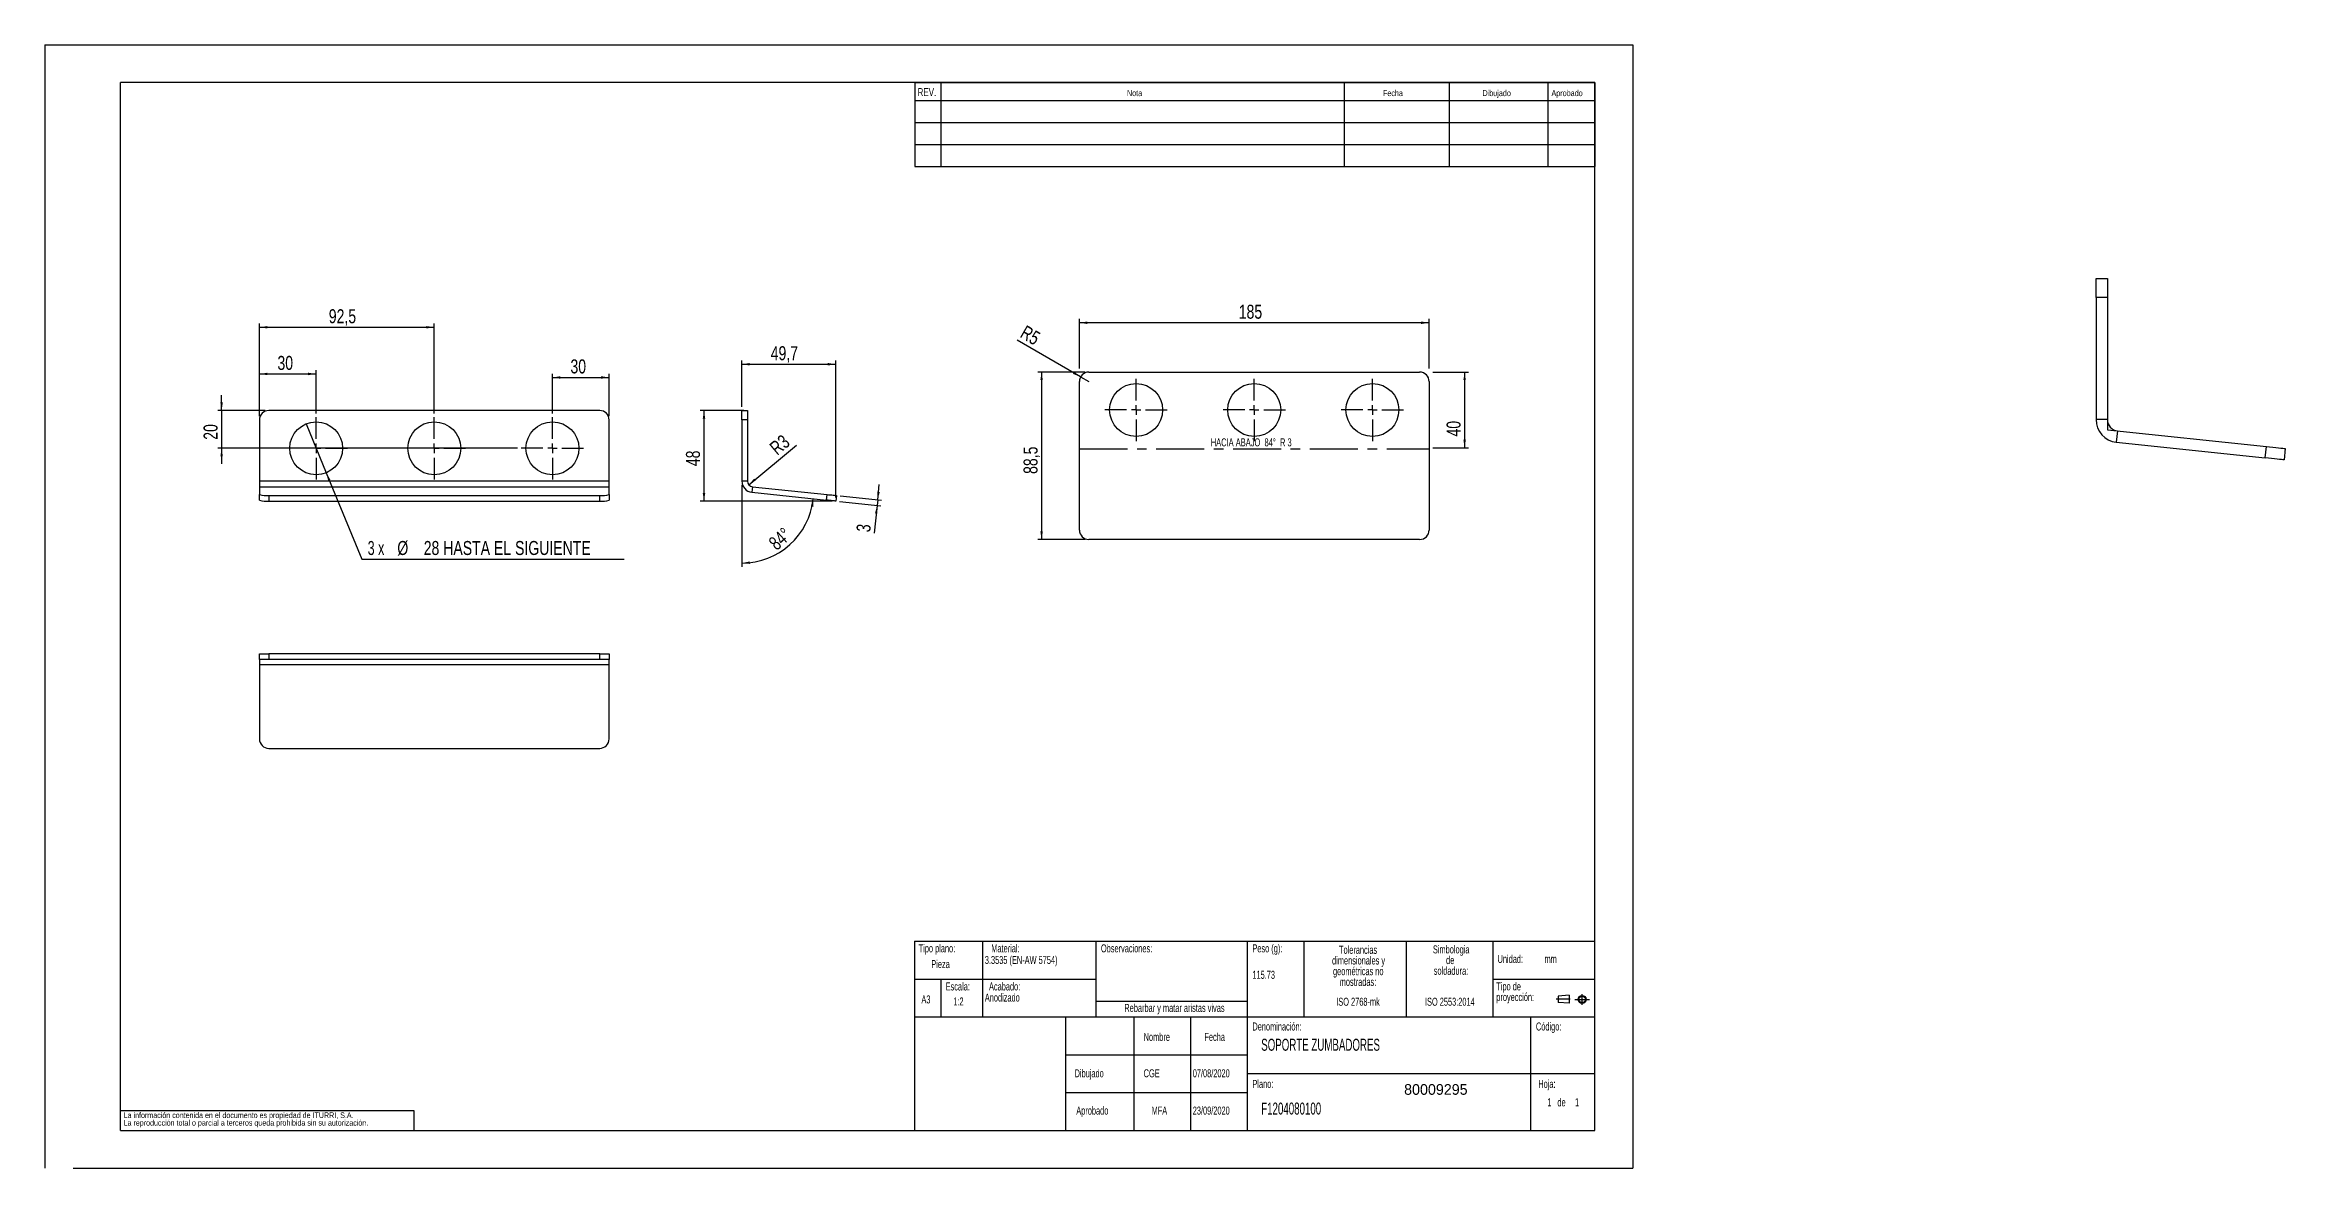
# Model space of a CAD drawing. Extents: x 0 to 1583, y 0 to 297.
# Drawn here: x 0 to 593, y 0 to 297 of the extents above; entities that cross this region are included whole.
import ezdxf

# ---------------------------------------------------------------- set-up
doc = ezdxf.new("R2010")
doc.units = 0
doc.linetypes.add('CENTERX2', pattern=[20.32, 12.7, -2.54, 2.54, -2.54])
doc.layers.get('0').update_dxf_attribs({"linetype": 'CONTINUOUS'})
doc.layers.add('FORMATO', color=7, linetype='CONTINUOUS')
doc.layers.add('SLD-0', color=179, linetype='CONTINUOUS')
doc.styles.add('SLDTEXTSTYLE0', font='TXT', dxfattribs={"width": 0.605})
doc.styles.add('SLDTEXTSTYLE1', font='TXT', dxfattribs={"width": 0.75})
doc.styles.add('SLDTEXTSTYLE2', font='TXT', dxfattribs={"width": 0.678571})
doc.styles.add('SLDTEXTSTYLE3', font='TXT', dxfattribs={"width": 0.666667})
doc.dimstyles.new('SLDDIMSTYLE0', dxfattribs={"dimtxt": 3.704167, "dimasz": 2.116667, "dimexe": 0, "dimexo": 0.0625, "dimgap": 0.926042, "dimtad": 1, "dimdec": 1, "dimlfac": 2, "dimrnd": 1e-09, "dimzin": 12, "dimdsep": 46, "dimtxsty": 'SLDTEXTSTYLE1', "dimsah": 1, "dimcen": 0.09, "dimadec": 0, "dimazin": 0, "dimtfac": 1, "dimtdec": 1, "dimtofl": 0, "dimtmove": 0, "dimatfit": 3, "dimfxl": 0, "dimtolj": 1, "dimtzin": 12, "dimarcsym": 0})
doc.dimstyles.new('SLDDIMSTYLE1', dxfattribs={"dimtxt": 3.704167, "dimasz": 2.116667, "dimexe": 0, "dimexo": 0.0625, "dimgap": 0.926042, "dimtad": 1, "dimdec": 1, "dimlfac": 2, "dimrnd": 1e-09, "dimzin": 12, "dimdsep": 46, "dimtxsty": 'SLDTEXTSTYLE1', "dimsah": 1, "dimcen": 0, "dimadec": 0, "dimazin": 0, "dimtfac": 1, "dimtdec": 1, "dimtofl": 0, "dimtmove": 0, "dimatfit": 3, "dimfxl": 0, "dimtolj": 1, "dimtzin": 12, "dimarcsym": 0})
doc.dimstyles.new('SLDDIMSTYLE2', dxfattribs={"dimtxt": 3.704167, "dimasz": 2.116667, "dimexe": 0, "dimexo": 0.0625, "dimgap": 0.926042, "dimtad": 1, "dimdec": 1, "dimlfac": 2, "dimrnd": 1e-09, "dimzin": 12, "dimdsep": 46, "dimtxsty": 'SLDTEXTSTYLE1', "dimsah": 1, "dimcen": 0.09, "dimadec": 0, "dimazin": 0, "dimtfac": 1, "dimtdec": 1, "dimtmove": 0, "dimatfit": 0, "dimfxl": 0, "dimtolj": 1, "dimtzin": 12, "dimarcsym": 0})
doc.dimstyles.new('SLDDIMSTYLE3', dxfattribs={"dimtxt": 3.704167, "dimasz": 2.116667, "dimexe": 0, "dimexo": 0.0625, "dimgap": 0.926042, "dimtad": 0, "dimtih": 1, "dimtoh": 1, "dimdec": 6, "dimlfac": 2, "dimrnd": 1e-09, "dimzin": 12, "dimdsep": 46, "dimtxsty": 'SLDTEXTSTYLE1', "dimblk1": 'NONE', "dimsah": 1, "dimcen": 0, "dimadec": 0, "dimazin": 0, "dimtfac": 1, "dimtdec": 1, "dimtmove": 0, "dimatfit": 3, "dimldrblk": 'NONE', "dimfxl": 0, "dimtolj": 1, "dimtzin": 12, "dimarcsym": 0})
doc.dimstyles.new('SLDDIMSTYLE4', dxfattribs={"dimtxt": 3.704167, "dimasz": 2.116667, "dimexe": 0, "dimexo": 0.0625, "dimgap": 0.926042, "dimtad": 1, "dimdec": 1, "dimlfac": 2, "dimrnd": 1e-09, "dimzin": 12, "dimdsep": 46, "dimtxsty": 'SLDTEXTSTYLE1', "dimsah": 1, "dimcen": 0, "dimadec": 0, "dimazin": 0, "dimtfac": 1, "dimtdec": 1, "dimtofl": 0, "dimtmove": 1, "dimatfit": 3, "dimfxl": 0, "dimtolj": 1, "dimtzin": 12, "dimarcsym": 0})
doc.dimstyles.new('SLDDIMSTYLE5', dxfattribs={"dimtxt": 3.704167, "dimasz": 2.116667, "dimexe": 0, "dimexo": 0.0625, "dimgap": 0.926042, "dimtad": 1, "dimdec": 4, "dimlfac": 2, "dimzin": 12, "dimdsep": 46, "dimtxsty": 'SLDTEXTSTYLE1', "dimsah": 1, "dimcen": 0.09, "dimadec": 0, "dimazin": 0, "dimtfac": 1, "dimtofl": 0, "dimtmove": 0, "dimatfit": 3, "dimfxl": 0, "dimtolj": 1, "dimtzin": 12, "dimarcsym": 0})
doc.dimstyles.new('SLDDIMSTYLE6', dxfattribs={"dimtxt": 3.704167, "dimasz": 2.116667, "dimexe": 0, "dimexo": 0.0625, "dimgap": 0.926042, "dimtad": 1, "dimdec": 0, "dimlfac": 2, "dimrnd": 1e-09, "dimzin": 12, "dimdsep": 46, "dimtxsty": 'SLDTEXTSTYLE1', "dimsah": 1, "dimcen": 0.09, "dimadec": 0, "dimazin": 0, "dimtfac": 1, "dimtdec": 0, "dimtofl": 0, "dimtmove": 0, "dimatfit": 3, "dimfxl": 0, "dimtolj": 1, "dimtzin": 12, "dimarcsym": 0})

# ---------------------------------------------------------------- blocks, each defined once
blk = doc.blocks.new('BLOQUE3')
at = {"color": 7, "linetype": 'CENTERX2'}
for p, q in [((397.92, 130.06), (394.8, 130.06)), ((398.88, 130.02), (402.16, 130.02)), ((400.52, 128.85), (400.52, 131.19))]:
    blk.add_line(p, q, dxfattribs=at)
at = {"color": 7, "linetype": 'Continuous'}
for p, q in [((397.68, 130.95), (395.23, 130.77)), ((395.23, 130.77), (395.23, 129.34)), ((397.68, 129.16), (395.23, 129.34)), ((397.68, 130.95), (397.68, 129.16))]:
    blk.add_line(p, q, dxfattribs=at)
for radius in [0.892, 0.713]:
    blk.add_circle((400.52, 130.02), radius, dxfattribs=at)
blk = doc.blocks.new('SW_NOTE_0')
at = {"layer": 'SLD-0', "color": 0, "attachment_point": 2, "style": 'SLDTEXTSTYLE0'}
for s, insert, char_height in [('dimensionales y', (7.54, -0.09), 2.1167), ('Tolerancias', (7.41, 2.73), 2.1167), ('geométricas no', (7.46, -2.92), 2.1167), ('mostradas:', (7.38, -5.74), 2.117)]:
    blk.add_mtext(s, dxfattribs=dict(at, insert=insert, char_height=char_height))
blk = doc.blocks.new('SW_NOTE_0_1')
at = {"layer": 'SLD-0', "color": 0, "attachment_point": 1, "style": 'SLDTEXTSTYLE0'}
for s, insert, char_height in [('Tipo de', (0, 2.73), 2.117), ('proyección:', (0, -0.09), 2.1167)]:
    blk.add_mtext(s, dxfattribs=dict(at, insert=insert, char_height=char_height))
blk = doc.blocks.new('SW_NOTE_0_2')
at = {"layer": 'SLD-0', "color": 0, "char_height": 2.117, "attachment_point": 2, "style": 'SLDTEXTSTYLE0'}
for s, insert in [('Simbologia', (7.11, 2.73)), ('de', (6.84, -0.09)), ('soldadura:', (7.06, -2.92))]:
    blk.add_mtext(s, dxfattribs=dict(at, insert=insert))
blk = doc.blocks.new('SW_NOTE_0_3')
at = {"layer": 'SLD-0', "color": 0, "char_height": 1.5, "attachment_point": 1, "style": 'SLDTEXTSTYLE1'}
for s, insert in [('La información contenida en el documento es propiedad de ITURRI, S.A.', (0, 1.93)), ('La reproducción total o parcial a terceros queda prohibida sin su autorización.', (0, -0.07))]:
    blk.add_mtext(s, dxfattribs=dict(at, insert=insert))
blk = doc.blocks.new('SW_NOTE_0_4')
at = {"layer": 'SLD-0', "color": 0, "attachment_point": 2, "style": 'SLDTEXTSTYLE0'}
for s, insert, char_height in [('dimensionales y', (7.54, -0.09), 2.1167), ('Tolerancias', (7.41, 2.73), 2.1167), ('geométricas no', (7.46, -2.92), 2.1167), ('mostradas:', (7.38, -5.74), 2.117)]:
    blk.add_mtext(s, dxfattribs=dict(at, insert=insert, char_height=char_height))
blk = doc.blocks.new('SW_NOTE_0_5')
at = {"layer": 'SLD-0', "color": 0, "attachment_point": 1, "style": 'SLDTEXTSTYLE0'}
for s, insert, char_height in [('Tipo de', (0, 2.73), 2.117), ('proyección:', (0, -0.09), 2.1167)]:
    blk.add_mtext(s, dxfattribs=dict(at, insert=insert, char_height=char_height))
blk = doc.blocks.new('SW_NOTE_0_6')
at = {"layer": 'SLD-0', "color": 0, "char_height": 2.117, "attachment_point": 2, "style": 'SLDTEXTSTYLE0'}
for s, insert in [('Simbologia', (7.11, 2.73)), ('de', (6.84, -0.09)), ('soldadura:', (7.06, -2.92))]:
    blk.add_mtext(s, dxfattribs=dict(at, insert=insert))
blk = doc.blocks.new('SW_NOTE_0_7')
at = {"layer": 'SLD-0', "color": 0, "char_height": 1.5, "attachment_point": 1, "style": 'SLDTEXTSTYLE1'}
for s, insert in [('La información contenida en el documento es propiedad de ITURRI, S.A.', (0, 1.93)), ('La reproducción total o parcial a terceros queda prohibida sin su autorización.', (0, -0.07))]:
    blk.add_mtext(s, dxfattribs=dict(at, insert=insert))
blk = doc.blocks.new('_D')
at = {"layer": 'FORMATO'}
for p, q in [((367.14, 210.46), (376.53, 210.46)), ((375.53, 210.46), (375.53, 190.46)), ((367.14, 190.46), (376.53, 190.46))]:
    blk.add_line(p, q, dxfattribs=at)
for points in [[(375.53, 210.46), (375.21, 208.35), (375.86, 208.35)], [(375.53, 190.46), (375.86, 192.58), (375.21, 192.58)]]:
    blk.add_solid(points, dxfattribs=at)
at = {"layer": 'FORMATO', "insert": (370.76, 193.44), "char_height": 3.704, "attachment_point": 1, "rotation": 90, "style": 'SLDTEXTSTYLE1'}
blk.add_mtext('40', dxfattribs=at)
blk = doc.blocks.new('_D_1')
at = {"layer": 'FORMATO'}
for p, q in [((273.64, 211.46), (273.64, 224.52)), ((366.14, 223.52), (273.64, 223.52)), ((366.14, 211.46), (366.14, 224.52))]:
    blk.add_line(p, q, dxfattribs=at)
for points in [[(273.64, 223.52), (275.76, 223.19), (275.76, 223.85)], [(366.14, 223.52), (364.03, 223.85), (364.03, 223.19)]]:
    blk.add_solid(points, dxfattribs=at)
at = {"layer": 'FORMATO', "insert": (315.79, 228.29), "char_height": 3.704, "attachment_point": 1, "style": 'SLDTEXTSTYLE1'}
blk.add_mtext('185', dxfattribs=at)
blk = doc.blocks.new('_D_2')
at = {"layer": 'FORMATO'}
for q in [(257.17, 218.92), (276.14, 207.96)]:
    blk.add_line((273.98, 209.21), q, dxfattribs=at)
blk.add_solid([(273.98, 209.21), (272.31, 210.55), (271.98, 209.99)], dxfattribs=at)
at = {"layer": 'FORMATO', "insert": (259.54, 223.02), "char_height": 3.704, "attachment_point": 1, "rotation": 330, "style": 'SLDTEXTSTYLE1'}
blk.add_mtext('R5', dxfattribs=at)
blk = doc.blocks.new('_D_3')
at = {"layer": 'FORMATO', "color": 7}
for p, q in [((275.14, 210.46), (262.64, 210.46)), ((263.64, 210.46), (263.64, 166.22)), ((275.14, 166.22), (262.64, 166.22))]:
    blk.add_line(p, q, dxfattribs=at)
for points in [[(263.64, 210.46), (263.32, 208.35), (263.97, 208.35)], [(263.64, 166.22), (263.97, 168.33), (263.32, 168.33)]]:
    blk.add_solid(points, dxfattribs=at)
at = {"layer": 'FORMATO', "color": 7, "insert": (258.87, 183.55), "char_height": 3.704, "attachment_point": 1, "rotation": 90, "style": 'SLDTEXTSTYLE1'}
blk.add_mtext('88,5', dxfattribs=at)
blk = doc.blocks.new('SW_CENTERMARKSYMBOL_0')
at = {"layer": 'FORMATO', "color": 0}
for p, q in [((0, 2.5), (0, 8.25)), ((-2.5, 0), (-8.25, 0)), ((0, 0), (-1.25, 0)), ((0, 0), (0, 1.25)), ((0, 0), (0, -1.25)), ((0, 0), (1.25, 0)), ((2.5, 0), (8.25, 0)), ((0, -2.5), (0, -8.25))]:
    blk.add_line(p, q, dxfattribs=at)
blk = doc.blocks.new('SW_CENTERMARKSYMBOL_1')
at = {"layer": 'FORMATO', "color": 0}
for p, q in [((0, 2.5), (0, 8.25)), ((-2.5, 0), (-8.25, 0)), ((0, 0), (-1.25, 0)), ((0, 0), (0, 1.25)), ((0, 0), (0, -1.25)), ((0, 0), (1.25, 0)), ((2.5, 0), (8.25, 0)), ((0, -2.5), (0, -8.25))]:
    blk.add_line(p, q, dxfattribs=at)
blk = doc.blocks.new('SW_CENTERMARKSYMBOL_2')
at = {"layer": 'FORMATO', "color": 0}
for p, q in [((0, 2.5), (0, 8.25)), ((-2.5, 0), (-8.25, 0)), ((0, 0), (-1.25, 0)), ((0, 0), (0, 1.25)), ((0, 0), (0, -1.25)), ((0, 0), (1.25, 0)), ((2.5, 0), (8.25, 0)), ((0, -2.5), (0, -8.25))]:
    blk.add_line(p, q, dxfattribs=at)
blk = doc.blocks.new('_D_4')
at = {"layer": 'FORMATO', "color": 7}
for p, q in [((46.77, 200.32), (46.77, 204.39)), ((58.27, 200.32), (45.77, 200.32)), ((46.77, 200.32), (46.77, 190.32)), ((125.02, 190.32), (45.77, 190.32)), ((46.77, 190.32), (46.77, 186.25))]:
    blk.add_line(p, q, dxfattribs=at)
for points in [[(46.77, 200.32), (47.09, 202.44), (46.44, 202.44)], [(46.77, 190.32), (46.44, 188.2), (47.09, 188.2)]]:
    blk.add_solid(points, dxfattribs=at)
at = {"layer": 'FORMATO', "color": 7, "insert": (41.99, 192.58), "char_height": 3.704, "attachment_point": 1, "rotation": 90, "style": 'SLDTEXTSTYLE1'}
blk.add_mtext('20', dxfattribs=at)
blk = doc.blocks.new('_D_5')
at = {"layer": 'FORMATO'}
for p, q in [((69.11, 196.79), (74.43, 183.85)), ((74.43, 183.85), (83.81, 161.05)), ((83.81, 161.05), (153.25, 161.05))]:
    blk.add_line(p, q, dxfattribs=at)
blk.add_solid([(74.43, 183.85), (74.94, 181.77), (75.54, 182.01)], dxfattribs=at)
at = {"layer": 'FORMATO', "attachment_point": 1}
for s, insert, char_height, style in [('%%c', (93.24, 165.82), 3.704, 'SLDTEXTSTYLE1'), ('3 x', (85.4, 165.82), 3.704, 'SLDTEXTSTYLE3'), ('28 HASTA EL SIGUIENTE', (100.22, 165.82), 3.7042, 'SLDTEXTSTYLE1')]:
    blk.add_mtext(s, dxfattribs=dict(at, insert=insert, char_height=char_height, style=style))
blk = doc.blocks.new('_NONE')
blk = doc.blocks.new('_D_6')
at = {"layer": 'FORMATO', "color": 7}
for p, q in [((56.77, 198.82), (56.77, 210.98)), ((56.77, 209.98), (71.77, 209.98)), ((71.77, 199.57), (71.77, 210.98))]:
    blk.add_line(p, q, dxfattribs=at)
for points in [[(56.77, 209.98), (58.89, 209.66), (58.89, 210.31)], [(71.77, 209.98), (69.65, 210.31), (69.65, 209.66)]]:
    blk.add_solid(points, dxfattribs=at)
at = {"layer": 'FORMATO', "color": 7, "insert": (61.53, 214.76), "char_height": 3.704, "attachment_point": 1, "style": 'SLDTEXTSTYLE1'}
blk.add_mtext('30', dxfattribs=at)
blk = doc.blocks.new('_D_7')
at = {"layer": 'FORMATO', "color": 7}
for p, q in [((134.27, 199.57), (134.27, 210.05)), ((134.27, 209.05), (149.27, 209.05)), ((149.27, 198.82), (149.27, 210.05))]:
    blk.add_line(p, q, dxfattribs=at)
for points in [[(134.27, 209.05), (136.39, 208.72), (136.39, 209.38)], [(149.27, 209.05), (147.15, 209.38), (147.15, 208.72)]]:
    blk.add_solid(points, dxfattribs=at)
at = {"layer": 'FORMATO', "color": 7, "insert": (139.03, 213.83), "char_height": 3.704, "attachment_point": 1, "style": 'SLDTEXTSTYLE1'}
blk.add_mtext('30', dxfattribs=at)
blk = doc.blocks.new('_D_8')
at = {"layer": 'FORMATO', "color": 7}
for p, q in [((56.77, 198.82), (56.77, 223.32)), ((56.77, 222.32), (103.02, 222.32)), ((103.02, 199.57), (103.02, 223.32))]:
    blk.add_line(p, q, dxfattribs=at)
for points in [[(56.77, 222.32), (58.89, 222), (58.89, 222.65)], [(103.02, 222.32), (100.9, 222.65), (100.9, 222)]]:
    blk.add_solid(points, dxfattribs=at)
at = {"layer": 'FORMATO', "color": 7, "insert": (75.11, 227.1), "char_height": 3.704, "attachment_point": 1, "style": 'SLDTEXTSTYLE1'}
blk.add_mtext('92,5', dxfattribs=at)
blk = doc.blocks.new('SW_CENTERMARKSYMBOL_3')
at = {"layer": 'FORMATO', "color": 0}
for p, q in [((0, 2.5), (0, 8.25)), ((-2.5, 0), (-8.25, 0)), ((0, 0), (-1.25, 0)), ((0, 0), (0, 1.25)), ((0, 0), (0, -1.25)), ((0, 0), (1.25, 0)), ((2.5, 0), (8.25, 0)), ((0, -2.5), (0, -8.25))]:
    blk.add_line(p, q, dxfattribs=at)
blk = doc.blocks.new('SW_CENTERMARKSYMBOL_4')
at = {"layer": 'FORMATO', "color": 0}
for p, q in [((0, 2.5), (0, 8.25)), ((-2.5, 0), (-8.25, 0)), ((0, 0), (-1.25, 0)), ((0, 0), (0, 1.25)), ((0, 0), (0, -1.25)), ((0, 0), (1.25, 0)), ((2.5, 0), (8.25, 0)), ((0, -2.5), (0, -8.25))]:
    blk.add_line(p, q, dxfattribs=at)
blk = doc.blocks.new('SW_CENTERMARKSYMBOL_5')
at = {"layer": 'FORMATO', "color": 0}
for p, q in [((0, 2.5), (0, 8.25)), ((-2.5, 0), (-8.25, 0)), ((0, 0), (-1.25, 0)), ((0, 0), (0, 1.25)), ((0, 0), (0, -1.25)), ((0, 0), (1.25, 0)), ((2.5, 0), (8.25, 0)), ((0, -2.5), (0, -8.25))]:
    blk.add_line(p, q, dxfattribs=at)
blk = doc.blocks.new('_D_9')
at = {"layer": 'FORMATO', "color": 7}
blk.add_line((186.2, 180.71), (198.81, 191.18), dxfattribs=at)
blk.add_solid([(186.2, 180.71), (188.04, 181.81), (187.62, 182.31)], dxfattribs=at)
at = {"layer": 'FORMATO', "color": 7, "insert": (191.35, 191.15), "char_height": 3.704, "attachment_point": 1, "rotation": 39.98459, "style": 'SLDTEXTSTYLE1'}
blk.add_mtext('R3', dxfattribs=at)
blk = doc.blocks.new('_D_10')
at = {"layer": 'FORMATO', "color": 7}
blk.add_line((184.35, 180.67), (184.35, 158.97), dxfattribs=at)
blk.add_arc((184.35, 178.97), 19, 270, 354, dxfattribs=at)
for points in [[(203.25, 176.98), (202.59, 174.95), (203.24, 174.84)], [(184.35, 159.97), (186.48, 159.76), (186.45, 160.41)]]:
    blk.add_solid(points, dxfattribs=at)
at = {"layer": 'FORMATO', "color": 7, "insert": (191.11, 165.9), "char_height": 3.704, "attachment_point": 1, "rotation": 42, "style": 'SLDTEXTSTYLE1'}
blk.add_mtext('84°', dxfattribs=at)
blk = doc.blocks.new('_D_11')
at = {"layer": 'FORMATO', "color": 7}
for p, q in [((184.35, 201.32), (184.35, 213.55)), ((209.22, 177.36), (209.22, 213.55)), ((184.35, 212.55), (209.22, 212.55))]:
    blk.add_line(p, q, dxfattribs=at)
for points in [[(184.35, 212.55), (186.47, 212.22), (186.47, 212.88)], [(209.22, 212.55), (207.1, 212.88), (207.1, 212.22)]]:
    blk.add_solid(points, dxfattribs=at)
at = {"layer": 'FORMATO', "color": 7, "insert": (192, 217.32), "char_height": 3.704, "attachment_point": 1, "style": 'SLDTEXTSTYLE1'}
blk.add_mtext('49,7', dxfattribs=at)
blk = doc.blocks.new('_D_12')
at = {"layer": 'FORMATO', "color": 7}
for p, q in [((184.85, 200.32), (173.35, 200.32)), ((174.35, 200.32), (174.35, 176.36)), ((208.22, 176.36), (173.35, 176.36))]:
    blk.add_line(p, q, dxfattribs=at)
for points in [[(174.35, 200.32), (174.03, 198.2), (174.68, 198.2)], [(174.35, 176.36), (174.68, 178.47), (174.03, 178.47)]]:
    blk.add_solid(points, dxfattribs=at)
at = {"layer": 'FORMATO', "color": 7, "insert": (169.58, 185.6), "char_height": 3.704, "attachment_point": 1, "rotation": 90, "style": 'SLDTEXTSTYLE1'}
blk.add_mtext('48', dxfattribs=at)
blk = doc.blocks.new('_D_13')
at = {"layer": 'FORMATO', "color": 7}
for p, q in [((220.29, 176.7), (220.72, 180.75)), ((210.21, 176.25), (221.13, 175.11)), ((210.37, 177.74), (221.29, 176.6)), ((220.13, 175.21), (219.37, 167.92)), ((220.29, 176.7), (220.13, 175.21))]:
    blk.add_line(p, q, dxfattribs=at)
for points in [[(220.29, 176.7), (220.84, 178.77), (220.19, 178.84)], [(220.13, 175.21), (219.59, 173.14), (220.24, 173.07)]]:
    blk.add_solid(points, dxfattribs=at)
at = {"layer": 'FORMATO', "color": 7, "insert": (214.62, 168.42), "char_height": 3.7, "attachment_point": 1, "rotation": 84, "style": 'SLDTEXTSTYLE1'}
blk.add_mtext('3', dxfattribs=at)

msp = doc.modelspace()

# ---------------------------------------------------------------- linework, layer by layer
at = {"color": 7, "linetype": 'Continuous'}
for p, q in [((0, 297), (420, 297)), ((0, 297), (0, -0.00134922)), ((420, 297), (420, 0)), ((410, 287), (20, 287)), ((20, 10), (20, 287)), ((410, 10), (410, 287)), ((542.53283053, 235.20243305), (545.53283056, 235.20243305)), ((542.53283053, 230.20243316), (542.53283053, 235.20243305)), ((545.53283056, 235.20243305), (545.53283056, 230.20243316)), ((545.53283056, 230.20243316), (542.53283053, 230.20243316)), ((542.53283053, 230.20243316), (542.53283053, 197.90364566)), ((545.53283056, 230.20243316), (545.53283056, 195.20243277)), ((273.6431271, 168.71590911), (273.6431271, 207.9627632)), ((276.1431271, 210.4627632), (363.6431271, 210.4627632)), ((366.1431271, 207.9627632), (366.1431271, 168.71590911)), ((56.76878463, 197.82124481), (56.76878463, 181.67185106)), ((146.76878448, 200.32124475), (59.26878597, 200.32124475)), ((149.26878582, 181.67185106), (149.26878582, 197.82124481)), ((184.35341168, 200.32124475), (185.85341169, 200.32124475)), ((184.35341168, 197.82124481), (184.35341168, 200.32124475)), ((185.85341169, 197.82124481), (184.35341168, 197.82124481)), ((184.35341168, 197.82124481), (184.35341168, 181.67185106)), ((185.85341169, 200.32124475), (185.85341169, 197.82124481)), ((185.85341169, 197.82124481), (185.85341169, 181.67185106)), ((545.53283056, 197.90364566), (542.53283053, 197.90364566)), ((545.53283056, 195.20243277), (587.59990245, 190.7810061)), ((548.21924496, 194.92007929), (547.9056598, 191.93651478)), ((547.9056598, 191.93651478), (587.28631496, 187.79743972)), ((587.28631496, 187.79743972), (587.59990245, 190.7810061)), ((592.57250935, 190.25836463), (592.25892559, 187.27479826)), ((149.26878582, 181.67185106), (56.76878463, 181.67185106)), ((56.76878463, 181.67185106), (56.76878463, 180.18006788)), ((56.76878463, 180.18006788), (149.26878582, 180.18006788)), ((56.76878463, 180.18006788), (56.76878463, 178.11053128)), ((56.76878463, 176.61874809), (56.76878463, 178.11053128)), ((59.26878597, 177.84921055), (146.76878448, 177.84921055)), ((59.26878597, 177.84921055), (59.26878597, 176.35742736)), ((146.76878448, 176.35742736), (146.76878448, 177.84921055)), ((149.26878582, 180.18006788), (149.26878582, 181.67185106)), ((149.26878582, 178.11053128), (149.26878582, 180.18006788)), ((149.26878582, 178.11053128), (149.26878582, 176.61874809)), ((185.85341169, 181.67185106), (184.35341168, 181.67185106)), ((187.19661889, 180.18006788), (187.03982631, 178.68828562)), ((187.03982631, 178.68828562), (206.73015389, 176.61874809)), ((187.19661889, 180.18006788), (206.88694763, 178.11053128)), ((206.73015389, 176.61874809), (206.88694763, 178.11053128)), ((209.37325108, 177.84921055), (209.2164592, 176.35742736)), ((59.26878597, 176.35742736), (146.76878448, 176.35742736)), ((363.6431271, 166.21590911), (276.1431271, 166.21590911)), ((56.76878463, 134.51949284), (56.76878463, 136.01949285)), ((56.76878463, 136.01949285), (59.26878597, 136.01949285)), ((59.26878597, 134.51949284), (56.76878463, 134.51949284)), ((56.76878463, 134.51949284), (56.76878463, 133.17628564)), ((56.76878463, 133.17628564), (149.26878582, 133.17628564)), ((56.76878463, 133.17628564), (56.76878463, 113.4859569)), ((59.26878597, 136.01949285), (59.26878597, 134.51949284)), ((146.76878448, 136.01949285), (59.26878597, 136.01949285)), ((146.76878448, 134.51949284), (59.26878597, 134.51949284)), ((146.76878448, 134.51949284), (146.76878448, 136.01949285)), ((146.76878448, 136.01949285), (149.26878582, 136.01949285)), ((149.26878582, 134.51949284), (146.76878448, 134.51949284)), ((149.26878582, 136.01949285), (149.26878582, 134.51949284)), ((149.26878582, 133.17628564), (149.26878582, 134.51949284)), ((149.26878582, 113.4859569), (149.26878582, 133.17628564)), ((59.26878597, 110.99965345), (146.76878448, 110.99965345)), ((230, 60), (410, 60)), ((230, 60), (230, 10)), ((20, 10), (410, 10)), ((7.53061837, 0), (420, 0))]:
    msp.add_line(p, q, dxfattribs=at)
at = {"color": 7, "linetype": 'CENTERX2'}
msp.add_line((273.6431271, 190.16403312), (366.1431271, 190.16403312), dxfattribs=at)
at = {"color": 7, "linetype": 'Continuous', "flags": 128}
for points in [[(587.59990245, 190.7810061), (588.46338749, 190.69025057), (589.30063531, 190.60225177), (590.0862059, 190.51968443), (590.79623133, 190.44505755), (591.40914216, 190.38063983), (591.90630823, 190.32838519), (592.2726272, 190.28988245), (592.49696419, 190.26630323), (592.57250935, 190.25836463)], [(592.25892559, 187.27479826), (592.18338042, 187.28273871), (591.95903972, 187.30631794), (591.59272075, 187.34481881), (591.09555468, 187.39707346), (590.48264757, 187.46149304), (589.77262214, 187.53611992), (588.98704782, 187.61868539), (588.1498, 187.7066842), (587.28631496, 187.79743972)], [(206.88694763, 178.11053128), (207.31869015, 178.06515352), (207.73731406, 178.02115411), (208.13009936, 177.97987045), (208.48511207, 177.94255701), (208.79156749, 177.91034815), (209.04015053, 177.88422082), (209.22331001, 177.86496946), (209.3354785, 177.85317984), (209.37325108, 177.84921055)], [(209.2164592, 176.35742736), (209.17868662, 176.36139759), (209.06651627, 176.3731872), (208.88335678, 176.39243764), (208.63477375, 176.41856496), (208.32832019, 176.45077475), (207.97330748, 176.48808819), (207.58052032, 176.52937093), (207.16189641, 176.57337033), (206.73015389, 176.61874809)]]:
    msp.add_lwpolyline(points, dxfattribs=at)
at = {"color": 7, "linetype": 'Continuous'}
for centre in [(288.6431271, 200.4627632), (319.8931271, 200.4627632), (351.1431271, 200.4627632), (71.76878523, 190.32124498), (103.01878523, 190.32124498), (134.26878523, 190.32124498)]:
    msp.add_circle(centre, 7, dxfattribs=at)
for centre, radius, start, end in [((276.1431271, 207.9627632), 2.5, 90, 180), ((363.6431271, 207.9627632), 2.5, 0, 90), ((59.26878523, 197.82124498), 2.5, 90, 180), ((146.76878523, 197.82124498), 2.5, 0, 90), ((548.53283053, 197.90364563), 6, 180, 264), ((548.53283053, 197.90364563), 3, 180, 264), ((58.67601001, 184.26740359), 6.44550893, 252.7884935047, 275.2767937648), ((147.41235727, 183.78144089), 5.96703803, 263.8083398236, 288.126372907), ((187.35341168, 181.67185104), 3, 180, 264), ((187.35341168, 181.67185104), 1.5, 180, 264), ((58.62521908, 182.28971414), 5.96709349, 251.8737418472, 276.1915454223), ((147.36155618, 182.77566129), 6.44554924, 264.7232774774, 287.2114352531), ((276.1431271, 168.71590911), 2.5, 180, 270), ((363.6431271, 168.71590911), 2.5, 270, 0), ((59.262235, 113.49310545), 2.49346061, 180.1642627726, 270.1505312414), ((146.77589522, 113.49254261), 2.4928993, 269.8365695316, 359.8486364544)]:
    msp.add_arc(centre, radius, start, end, dxfattribs=at)
at = {"layer": 'FORMATO'}
for p, q in [((230.09146719, 287), (410, 287)), ((230.09146719, 287), (230.09146719, 264.86558535)), ((237.033566, 287), (237.033566, 264.86558535)), ((343.65705136, 287), (343.65705136, 264.86558535)), ((371.46223794, 287), (371.46223794, 264.86558535)), ((397.5127429, 287), (397.5127429, 264.86558535)), ((410, 287), (410, 264.86558535)), ((230.09146719, 282.26558535), (410, 282.26558535)), ((230.09146719, 276.46558535), (410, 276.46558535)), ((230.09146719, 270.66558535), (410, 270.66558535)), ((230.09146719, 264.86558535), (410, 264.86558535))]:
    msp.add_line(p, q, dxfattribs=at)
at = {"layer": 'SLD-0'}
for p, q in [((248, 60), (248, 40)), ((278, 60), (278, 40)), ((318, 60), (318, 40)), ((333, 60), (333, 40)), ((360.08171045, 60), (360.08171045, 40)), ((383, 60), (383, 40)), ((230, 50), (248, 50)), ((237, 50), (237, 40)), ((248, 50), (278, 50)), ((383, 50), (410, 50)), ((278, 44.15792826), (318, 44.15792826)), ((230, 40), (410, 40)), ((270, 40), (270, 10)), ((288, 40), (288, 10)), ((303, 40), (303, 10)), ((318, 40), (318, 10)), ((393, 40), (393, 10)), ((270, 30), (318, 30)), ((318, 25), (393, 25)), ((393, 25), (410, 25)), ((270, 20), (318, 20)), ((20.00221813, 15.24515472), (97.62867325, 15.24515472)), ((97.62867325, 15.24515472), (97.62867325, 10))]:
    msp.add_line(p, q, dxfattribs=at)

# ---------------------------------------------------------------- block references
at = {"color": 7, "linetype": 'Continuous', "xscale": 1.2, "yscale": 1.2, "zscale": 1.2}
msp.add_blockref('BLOQUE3', (-74.01075556, -111.40755219), dxfattribs=at)
msp.add_blockref('BLOQUE3', (-74.01075556, -111.40755219), dxfattribs=at)
at = {"layer": 'FORMATO', "color": 7}
for name, p in [('SW_CENTERMARKSYMBOL_2', (288.6431271, 200.4627632)), ('SW_CENTERMARKSYMBOL_1', (319.8931271, 200.4627632)), ('SW_CENTERMARKSYMBOL_0', (351.1431271, 200.4627632)), ('SW_CENTERMARKSYMBOL_3', (71.76878523, 190.32124498)), ('SW_CENTERMARKSYMBOL_4', (103.01878523, 190.32124498)), ('SW_CENTERMARKSYMBOL_5', (134.26878523, 190.32124498))]:
    msp.add_blockref(name, p, dxfattribs=at)
at = {"layer": 'SLD-0'}
for name, p in [('SW_NOTE_0', (339.94542139, 56.0559764)), ('SW_NOTE_0_4', (339.94542139, 56.0559764)), ('SW_NOTE_0_2', (364.87312155, 56.16554269)), ('SW_NOTE_0_6', (364.87312155, 56.16554269)), ('SW_NOTE_0_1', (383.91399545, 46.39094542)), ('SW_NOTE_0_5', (383.91399545, 46.39094542)), ('SW_NOTE_0_3', (20.83783391, 12.81920449)), ('SW_NOTE_0_7', (20.83783391, 12.81920449))]:
    msp.add_blockref(name, p, dxfattribs=at)

# ---------------------------------------------------------------- texts
at = {"color": 7, "linetype": 'Continuous', "insert": (319.08614851, 192.95495292), "char_height": 2.1166666667, "attachment_point": 2, "style": 'SLDTEXTSTYLE2'}
msp.add_mtext('HACIA ABAJO  84°  R 3', dxfattribs=at)
at = {"insert": (359.53277543, 22.22259649), "char_height": 2.822222222, "attachment_point": 1}
msp.add_mtext_dynamic_manual_height_columns('80009295', width=31.205836671, gutter_width=14.11111111, heights=[0], dxfattribs=at)
at = {"layer": 'FORMATO', "attachment_point": 1, "style": 'SLDTEXTSTYLE1'}
for s, insert, char_height in [('REV.', (230.83569636, 285.55214024), 2.116666667), ('Nota', (286.22438362, 285.02581871), 1.5875), ('Fecha', (353.92640633, 285.02581871), 1.5875), ('Dibujado', (380.2608472, 285.02581871), 1.5875), ('Aprobado', (398.51007098, 285.02581871), 1.5875)]:
    msp.add_mtext(s, dxfattribs=dict(at, insert=insert, char_height=char_height))
at = {"layer": 'SLD-0', "style": 'SLDTEXTSTYLE0'}
for s, insert, char_height, attachment_point in [('Tipo plano:', (231.12929082, 59.18086464), 2.1166666667, 1), ('Tipo plano:', (231.12929082, 59.18086464), 2.1166666667, 1), ('Material:', (250.32966909, 59.18086464), 2.116666667, 1), ('Material:', (250.32966909, 59.18086464), 2.116666667, 1), ('Observaciones:', (279.33861511, 59.18086464), 2.1166666667, 1), ('Observaciones:', (279.33861511, 59.18086464), 2.1166666667, 1), ('Peso (g):', (319.40305943, 59.18086464), 2.116666667, 1), ('Peso (g):', (319.40305943, 59.18086464), 2.116666667, 1), ('Pieza', (234.47259474, 55.01919565), 2.116666667, 1), ('Pieza', (234.47259474, 55.01919565), 2.116666667, 1), ('3.3535 (EN-AW 5754)', (248.63482853, 56.10575879), 2.1166666667, 1), ('3.3535 (EN-AW 5754)', (248.63482853, 56.10575879), 2.1166666667, 1), ('Unidad:', (384.24614919, 56.37062815), 2.116666667, 1), ('Unidad:', (384.24614919, 56.37062815), 2.116666667, 1), ('mm', (396.66217784, 56.37062815), 2.116666667, 1), ('mm', (396.66217784, 56.37062815), 2.116666667, 1), ('Escala:', (238.26310497, 49.10146847), 2.116666667, 1), ('Escala:', (238.26310497, 49.10146847), 2.116666667, 1), ('Acabado:', (249.73827693, 49.10146847), 2.116666667, 1), ('Acabado:', (249.73827693, 49.10146847), 2.116666667, 1), ('115.73', (319.40305943, 52.1813088), 2.116666667, 1), ('115.73', (319.40305943, 52.1813088), 2.116666667, 1), ('A3', (231.85934892, 45.67436774), 2.116666667, 1), ('A3', (231.85934892, 45.67436774), 2.116666667, 1), ('1:2', (240.2902322, 45.13474483), 2.116666667, 1), ('1:2', (240.2902322, 45.13474483), 2.116666667, 1), ('Anodizado', (248.63482853, 46.17572505), 2.116666667, 1), ('Anodizado', (248.63482853, 46.17572505), 2.116666667, 1), ('Rebarbar y matar aristas vivas', (298.78549011, 43.4237297), 2.1166666667, 2), ('Rebarbar y matar aristas vivas', (298.78549011, 43.4237297), 2.1166666667, 2), ('ISO 2768-mk', (347.33660555, 45.06001736), 2.1166666667, 2), ('ISO 2768-mk', (347.33660555, 45.06001736), 2.1166666667, 2), ('ISO 2553:2014', (371.6253871, 45.06001736), 2.1166666667, 2), ('ISO 2553:2014', (371.6253871, 45.06001736), 2.1166666667, 2), ('Nombre', (290.63774587, 35.75483379), 2.116666667, 1), ('Nombre', (290.63774587, 35.75483379), 2.116666667, 1), ('Fecha', (306.70833095, 35.75483379), 2.116666667, 1), ('Fecha', (306.70833095, 35.75483379), 2.116666667, 1), ('Denominación:', (319.40305943, 38.51431126), 2.1166666667, 1), ('Denominación:', (319.40305943, 38.51431126), 2.1166666667, 1), ('Código:', (394.39793937, 38.51431126), 2.116666667, 1), ('Código:', (394.39793937, 38.51431126), 2.116666667, 1), ('SOPORTE ZUMBADORES', (321.73896976, 34.21733212), 3.175, 1), ('SOPORTE ZUMBADORES', (321.73896976, 34.21733212), 3.175, 1), ('Dibujado', (272.3731861, 26.14030871), 2.116666667, 1), ('Dibujado', (272.3731861, 26.14030871), 2.116666667, 1), ('CGE', (290.63774587, 26.14030877), 2.116666667, 1), ('07/08/2020', (303.6286535, 26.14030877), 2.116666667, 1), ('Plano:', (319.40305943, 23.33826749), 2.116666667, 1), ('Plano:', (319.40305943, 23.33826749), 2.116666667, 1), ('Hoja:', (395.01391774, 23.33826749), 2.116666667, 1), ('Hoja:', (395.01391774, 23.33826749), 2.116666667, 1), ('1', (397.41271376, 18.47490375), 2.11666667, 1), ('1', (397.41271376, 18.47490375), 2.11666667, 1), ('1', (397.41271376, 18.47490375), 2.11666667, 1), ('1', (397.41271376, 18.47490375), 2.11666667, 1), ('de', (400.07750248, 18.47490369), 2.116666667, 1), ('de', (400.07750248, 18.47490369), 2.116666667, 1), ('de', (400.07750248, 18.47490369), 2.116666667, 1), ('de', (400.07750248, 18.47490369), 2.116666667, 1), ('1', (404.73079952, 18.47490375), 2.11666667, 1), ('1', (404.73079952, 18.47490375), 2.11666667, 1), ('1', (404.73079952, 18.47490375), 2.11666667, 1), ('1', (404.73079952, 18.47490375), 2.11666667, 1), ('Aprobado', (272.82454183, 16.28235867), 2.116666667, 1), ('Aprobado', (272.82454183, 16.28235867), 2.116666667, 1), ('MFA', (292.73505847, 16.28235873), 2.116666667, 1), ('23/09/2020', (303.6286535, 16.28235873), 2.116666667, 1), ('F1204080100', (321.73896976, 17.34676089), 3.175, 1), ('F1204080100', (321.73896976, 17.34676089), 3.175, 1)]:
    msp.add_mtext(s, dxfattribs=dict(at, insert=insert, char_height=char_height, attachment_point=attachment_point))

# ---------------------------------------------------------------- dimensions: what is measured, and where the dimension line sits
at = {"layer": 'FORMATO', "color": 7}
for base, p1, p2, dimstyle, picture, middle in [((103.01878523, 222.32124498), (56.76878523, 197.82124498), (103.01878523, 198.57124498), 'SLDDIMSTYLE0', '_D_8', (79.89378523, 222.32124498)), ((71.76878523, 209.9841127), (56.76878523, 197.82124498), (71.76878523, 198.57124498), 'SLDDIMSTYLE2', '_D_6', (64.26878523, 209.9841127)), ((149.26878523, 209.05018121), (134.26878523, 198.57124498), (149.26878523, 197.82124498), 'SLDDIMSTYLE2', '_D_7', (141.76878523, 209.05018121)), ((209.21645906, 212.54940894), (184.35341168, 200.32124498), (209.21645906, 176.35742733), 'SLDDIMSTYLE0', '_D_11', (196.78493537, 212.54940894))]:
    dim = msp.add_linear_dim(base=base, p1=p1, p2=p2, dimstyle=dimstyle, dxfattribs=at)
    dim.commit()
    dim.dimension.update_dxf_attribs({"geometry": picture, "text_midpoint": middle, "dimtype": 160})
at = {"layer": 'FORMATO'}
dim = msp.add_linear_dim(base=(273.6431271, 226.4627632), p1=(366.1431271, 210.4627632), p2=(273.6431271, 210.4627632), dimstyle='SLDDIMSTYLE0', dxfattribs=at)
dim.commit()
dim.dimension.update_dxf_attribs({"geometry": '_D_1', "text_midpoint": (319.8931271, 226.4627632), "dimtype": 160})
dim = msp.add_radius_dim(center=(276.1431271, 207.9627632), mpoint=(273.97806359, 209.2127632), dimstyle='SLDDIMSTYLE1', dxfattribs=at)
dim.commit()
dim.dimension.update_dxf_attribs({"geometry": '_D_2', "text_midpoint": (259.46233873, 217.59343663), "dimtype": 164})
at = {"layer": 'FORMATO', "color": 7}
for base, p1, p2, angle, dimstyle, picture, middle in [((263.6431271, 166.21590911), (276.1431271, 210.4627632), (276.1431271, 166.21590911), 90, 'SLDDIMSTYLE0', '_D_3', (263.6431271, 188.33933615)), ((46.76878523, 190.32124498), (59.26878523, 200.32124498), (126.01878523, 190.32124498), 90, 'SLDDIMSTYLE2', '_D_4', (46.76878523, 195.32124498)), ((174.35341168, 176.35742733), (185.85341168, 200.32124498), (209.21645906, 176.35742733), 90, 'SLDDIMSTYLE6', '_D_12', (174.35341168, 188.33933615)), ((220.13498616, 175.20984389), (209.37325176, 177.84921017), (209.21645906, 176.35742733), 84, 'SLDDIMSTYLE2', '_D_13', (219.51187892, 169.28137454))]:
    dim = msp.add_linear_dim(base=base, p1=p1, p2=p2, angle=angle, dimstyle=dimstyle, dxfattribs=at)
    dim.commit()
    dim.dimension.update_dxf_attribs({"geometry": picture, "text_midpoint": middle, "dimtype": 160})
at = {"layer": 'FORMATO'}
dim = msp.add_linear_dim(base=(372.58928339, 190.4627632), p1=(366.1431271, 210.4627632), p2=(366.1431271, 190.4627632), angle=90, dimstyle='SLDDIMSTYLE0', dxfattribs=at)
dim.commit()
dim.dimension.update_dxf_attribs({"geometry": '_D', "text_midpoint": (372.58928339, 196.17654715), "dimtype": 160})
dim = msp.add_diameter_dim_2p(p1=(69.10592675, 196.79497533), p2=(74.43164371, 183.84751462), text='3 x <> HASTA EL SIGUIENTE\\P', dimstyle='SLDDIMSTYLE3', dxfattribs=at)
dim.commit()
dim.dimension.update_dxf_attribs({"geometry": '_D_5', "text_midpoint": (119.32281091, 163.98798673), "dimtype": 163})
at = {"layer": 'FORMATO', "color": 7}
dim = msp.add_angular_dim_2l(base=(197.0689425, 164.84861125), line1=((184.35341168, 181.67185104), (184.35341168, 200.32124498)), line2=((209.21645906, 176.35742733), (187.03982629, 178.68828536)), dimstyle='SLDDIMSTYLE5', override={"dimadec": 4, "dimazin": 3}, dxfattribs=at)
dim.commit()
dim.dimension.update_dxf_attribs({"geometry": '_D_10', "text_midpoint": (197.0689425, 164.84861125), "dimtype": 162})
dim = msp.add_radius_dim(center=(187.35341168, 181.67185104), mpoint=(186.2040857, 180.70797875), dimstyle='SLDDIMSTYLE4', dxfattribs=at)
dim.commit()
dim.dimension.update_dxf_attribs({"geometry": '_D_9', "text_midpoint": (196.82197356, 189.61258028), "dimtype": 164})

doc.saveas('drawing.dxf')
